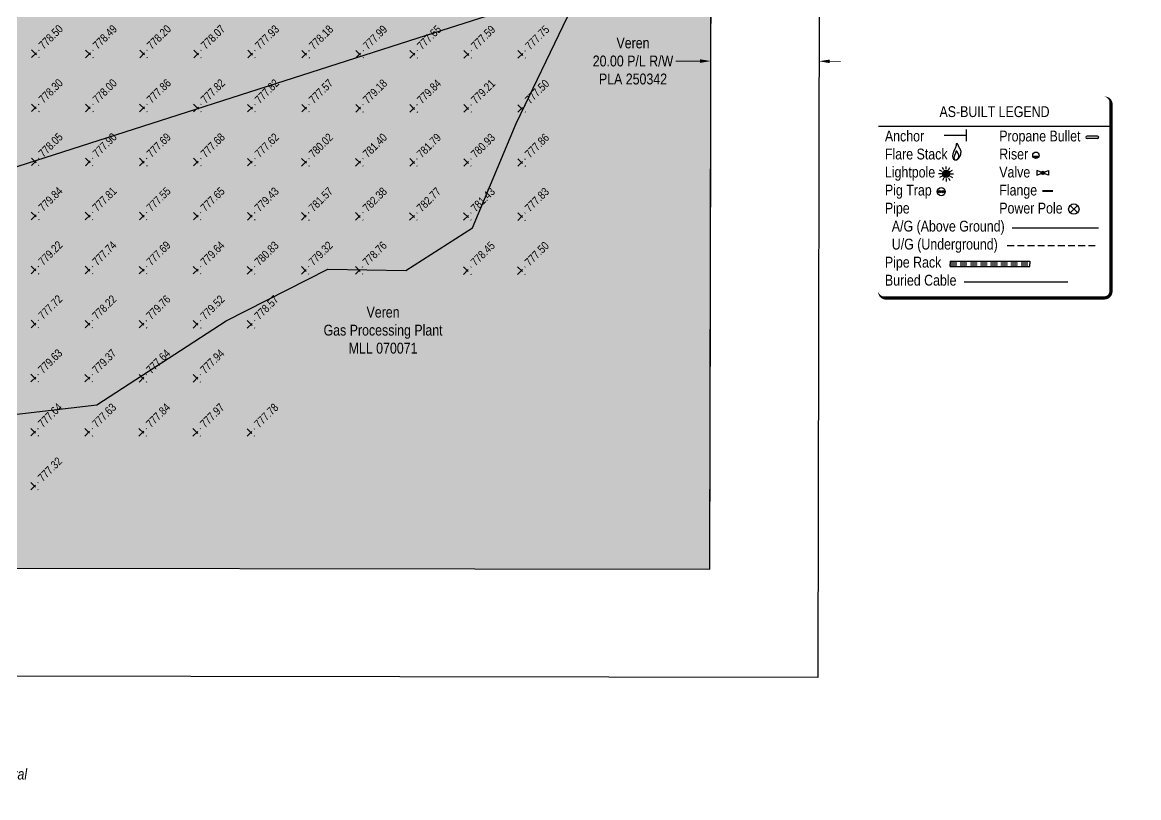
# Model space of a CAD drawing. Extents: x 491646 to 495416, y 6042083 to 6043807.
# Drawn here: x 494383 to 495416, y 6042168 to 6042886 of the extents above; entities that cross this region are included whole.
import ezdxf

# ---------------------------------------------------------------- set-up
doc = ezdxf.new("R2010")
doc.units = 0
doc.header["$LTSCALE"] = 5
doc.header["$PDMODE"] = 3
doc.header["$PDSIZE"] = 3.5
for name, pattern in [('DASHED4', [1.875, 1.25, -0.625]), ('foc-TIELINE', [1.875, 1.25, -0.625]), ('POWERLINE5', [7.8, 2.4, -0.6, 0.6, -0.6, 0.6, -0.6, 2.4]), ('UG_PIPE', [1.875, 1.25, -0.625])]:
    doc.linetypes.add(name, pattern=pattern)
doc.layers.get('Defpoints').update_dxf_attribs({"color": 9})
for name, color, linetype in [('AS-CABLE', 224, 'foc-CABLE'), ('AS-FENCE', 48, 'foc-FENCE'), ('AS-PIPE-UG', 44, 'UG_PIPE'), ('AS-POWER-EXISTING', 72, 'POWERLINE5'), ('AS-ROADS', 254, 'Continuous'), ('AS-SYMBOL', 7, 'Continuous'), ('C-RW', 13, 'Continuous'), ('CG-NOTES', 7, 'Continuous'), ('P-PROPOSED-H', 21, 'Continuous'), ('T-TIE', 201, 'foc-TIELINE'), ('T-WATER-T', 170, 'Continuous')]:
    doc.layers.add(name, color=color, linetype=linetype)
doc.layers.add('AS-PIPE-AG', color=7, linetype='Continuous', true_color=0x7d00fa)
doc.layers.add('AS-PIPE-RACK', color=7, linetype='Continuous', true_color=0xc48aff)
for name, color, linetype, lineweight in [('C-RW-T', 13, 'Continuous', 9), ('C-WS-T', 13, 'Continuous', 9), ('T-TIE-T', 201, 'Continuous', 18)]:
    doc.layers.add(name, color=color, linetype=linetype, lineweight=lineweight)
doc.styles.add('80CG', font='ARIALN.TTF', dxfattribs={"height": 10})
doc.styles.add('80L', font='ARIALN.TTF', dxfattribs={"height": 10})
doc.styles.add('ELEVATION', font='ARIALN.TTF', dxfattribs={"height": 2.5})
doc.styles.add('foc-LtypeFont', font='ARIALN.TTF', dxfattribs={"height": 7.35})
doc.linetypes.add('foc-CABLE', pattern='A,2,-1,["C",foc-LtypeFont,S=0.2,R=0,X=-0.625,Y=-0.75],-1.24,8', length=12.24)
doc.linetypes.add('foc-FENCE', pattern='A,10,-1,["X",foc-LtypeFont,S=0.2,R=0,X=-0.625,Y=-0.75],-1.24', length=12.24)
doc.dimstyles.new('Compass 5 000', dxfattribs={"dimscale": 5, "dimtxt": 9, "dimasz": 2, "dimexe": 0.2, "dimexo": 0.0625, "dimgap": 0.5, "dimtad": 0, "dimtih": 1, "dimtoh": 1, "dimzin": 0, "dimdsep": 46, "dimtxsty": '80CG', "dimcen": 0.1, "dimse1": 1, "dimse2": 1, "dimclrd": 256, "dimclrt": 256, "dimaunit": 1, "dimadec": 4, "dimazin": 0, "dimtfac": 0.06, "dimtofl": 0, "dimtmove": 0, "dimatfit": 1, "dimfxl": 0.2, "dimtolj": 1, "dimtzin": 0, "dimlwd": -1, "dimarcsym": 0})

# ---------------------------------------------------------------- blocks, each defined once
blk = doc.blocks.new('*D52')
at = {"layer": 'C-RW-T', "transparency": 16777216}
for p, q in [((495010.4, 6042849.7), (494987.9, 6042849.7)), ((495130.3, 6042849.5), (495140.3, 6042849.4))]:
    blk.add_line(p, q, dxfattribs=at)
for points in [[(495010.4, 6042851.3), (495010.4, 6042848), (495020.4, 6042849.7)], [(495130.3, 6042851.1), (495130.3, 6042847.8), (495120.3, 6042849.5)]]:
    blk.add_solid(points, dxfattribs=at)
at = {"layer": 'Defpoints', "color": 0, "transparency": 16777216}
for p in [(495020.4, 6042849.7), (495020.3, 6042843.2), (495120.3, 6042843)]:
    blk.add_point(p, dxfattribs=at)
at = {"layer": 'C-RW-T', "transparency": 16777216, "insert": (494948.3, 6042849.7), "char_height": 10, "attachment_point": 5, "style": '80CG'}
blk.add_mtext('\\A1;Veren\\P20.00 P/L R/W\\PPLA 250342', dxfattribs=at)

msp = doc.modelspace()

# ---------------------------------------------------------------- hatches: boundary and pattern name
msp.add_hatch(color=13).paths.add_polyline_path([(495323.986, 6042761.761), (495318.177, 6042761.76, 0.77459668)])
h = msp.add_hatch(color=13)
h.dxf.hatch_style = 1
edge = h.paths.add_edge_path()
edge.add_arc((495237.964, 6042745.324), 3.412, 0, 360)
at = {"layer": 'AS-ROADS'}
h = msp.add_hatch(color=256, dxfattribs=at)
h.dxf.hatch_style = 1
h.paths.add_polyline_path([(495416.122, 6043512.156), (495416.122, 6043554.565), (494110.862, 6043555.908), (494071.604, 6043496.336), (494065.784, 6043397.45), (494006.097, 6043349.284), (494011.19, 6043219.859), (493956.497, 6043207.909), (493882.29, 6043140.288), (493799.352, 6043063.215), (493734.372, 6042947.761), (493729.221, 6042900.696), (493740.258, 6042833.774), (493770.489, 6042689.418), (493796.277, 6042639.331), (493861.861, 6042570), (493889.997, 6042538.508), (494132.686, 6042494.506), (494452.23, 6042531.668), (494571.913, 6042609.476), (494666.033, 6042657.089), (494738.076, 6042655.928), (494799.661, 6042695.413), (494840.33, 6042791.801), (494891.667, 6042899.062), (494913.744, 6043060.484), (494931.261, 6043092.06), (494923.128, 6043253.482), (494870.839, 6043315.032), (494704.676, 6043398.646), (494629.147, 6043425.356), (494637.281, 6043485.744), (494673.303, 6043515.938)])
at = {"layer": 'AS-SYMBOL'}
h = msp.add_hatch(color=13, dxfattribs=at)
h.dxf.hatch_style = 1
h.paths.add_polyline_path([(495232.97, 6042728.931, 1), (495230.72, 6042728.931, 1)])
h = msp.add_hatch(color=13, dxfattribs=at)
h.dxf.hatch_style = 1
h.paths.add_polyline_path([(495233.978, 6042728.931, 1), (495236.228, 6042728.931, 1)])
at = {"layer": 'P-PROPOSED-H'}
h = msp.add_hatch(color=256, dxfattribs=at)
h.dxf.hatch_style = 1
edge = h.paths.add_edge_path()
edge.add_line((495019.455, 6042379.566), (495019.938, 6042629.435))
edge.add_line((495019.938, 6042629.435), (495021.403, 6043478.878))
edge.add_line((495021.403, 6043478.878), (494021.873, 6043480.428))
edge.add_line((494021.873, 6043480.428), (494021.778, 6043370.041))
edge.add_line((494021.778, 6043370.041), (494021.883, 6043369.983))
edge.add_arc((494119.014, 6042879.774), 499.739, 101.207434, 273.469934)
edge.add_line((494149.26, 6042380.95), (495019.455, 6042379.566))

# ---------------------------------------------------------------- linework, layer by layer
at = {"color": 1}
msp.add_line((495175.315, 6042789.393), (495390.444, 6042789.393), dxfattribs=at)
at = {"color": 13}
for p, q in [((495377.931, 6042780.371), (495368.331, 6042780.371)), ((495377.931, 6042777.971), (495368.331, 6042777.971)), ((495318.177, 6042761.76), (495323.986, 6042761.761)), ((495233.655, 6042745.324), (495231.069, 6042745.324)), ((495234.232, 6042747.478), (495231.993, 6042748.771)), ((495235.809, 6042749.055), (495234.516, 6042751.295)), ((495237.964, 6042749.633), (495237.964, 6042752.218)), ((495240.118, 6042749.055), (495241.411, 6042751.295)), ((495241.695, 6042747.478), (495243.935, 6042748.771)), ((495242.272, 6042745.324), (495244.858, 6042745.324)), ((495321.845, 6042748.402), (495321.845, 6042744.002)), ((495325.901, 6042746.78), (495321.845, 6042748.402)), ((495321.845, 6042744.002), (495325.901, 6042745.624)), ((495328.79, 6042746.78), (495332.846, 6042748.402)), ((495332.846, 6042744.002), (495328.79, 6042745.624)), ((495332.846, 6042748.402), (495332.846, 6042744.002)), ((495234.232, 6042743.17), (495231.993, 6042741.877)), ((495235.809, 6042741.592), (495234.516, 6042739.353)), ((495237.964, 6042741.015), (495237.964, 6042738.429)), ((495240.118, 6042741.592), (495241.411, 6042739.353)), ((495241.695, 6042743.17), (495243.935, 6042741.877))]:
    msp.add_line(p, q, dxfattribs=at)
at = {"color": 1, "flags": 128}
msp.add_lwpolyline([(495181.315, 6042630.621, 3, 3, 0), (495384.444, 6042630.621, 3, 3, 0.41421356), (495390.444, 6042636.621, 3, 3, 0), (495390.444, 6042810.675, 3, 0, 0.41421356), (495384.444, 6042816.675, 0, 0, 0), (495181.315, 6042816.675, 0, 0, 0.41421356), (495175.315, 6042810.675, 0, 0, 0), (495175.315, 6042636.621, 0, 3, 0.41421356)], format="xyseb", close=True, dxfattribs=at)
at = {"color": 13, "flags": 128}
for points in [[(495248.063, 6042758.32), (495247.861, 6042758.217), (495247.645, 6042758.131), (495247.42, 6042758.063), (495247.19, 6042758.013), (495246.958, 6042757.982), (495246.727, 6042757.971), (495246.503, 6042757.98), (495246.287, 6042758.012), (495246.084, 6042758.065), (495245.892, 6042758.142), (495245.712, 6042758.242), (495245.541, 6042758.365), (495245.379, 6042758.513), (495245.225, 6042758.685), (495245.078, 6042758.881), (495244.937, 6042759.103), (495244.801, 6042759.351), (495244.674, 6042759.624), (495244.558, 6042759.923), (495244.456, 6042760.249), (495244.372, 6042760.6), (495244.309, 6042760.979), (495244.27, 6042761.384), (495244.258, 6042761.816), (495244.276, 6042762.275), (495244.322, 6042762.753), (495244.392, 6042763.245), (495244.483, 6042763.743), (495244.593, 6042764.239), (495244.719, 6042764.728), (495244.857, 6042765.201), (495245.005, 6042765.652), (495245.16, 6042766.076), (495245.32, 6042766.476), (495245.485, 6042766.856), (495245.654, 6042767.222), (495245.825, 6042767.578), (495245.999, 6042767.931), (495246.174, 6042768.284), (495246.35, 6042768.642), (495246.525, 6042769.011), (495246.696, 6042769.388), (495246.862, 6042769.77), (495247.018, 6042770.157), (495247.163, 6042770.545), (495247.294, 6042770.933), (495247.408, 6042771.317), (495247.501, 6042771.696), (495247.574, 6042772.066), (495247.629, 6042772.419), (495247.672, 6042772.746), (495247.708, 6042773.036), (495247.743, 6042773.28), (495247.782, 6042773.47), (495247.83, 6042773.595), (495247.893, 6042773.646), (495247.974, 6042773.617), (495248.072, 6042773.516), (495248.184, 6042773.356), (495248.306, 6042773.149), (495248.434, 6042772.907), (495248.566, 6042772.641), (495248.698, 6042772.364), (495248.828, 6042772.089), (495248.951, 6042771.824), (495249.071, 6042771.569), (495249.188, 6042771.321), (495249.305, 6042771.077), (495249.423, 6042770.834), (495249.545, 6042770.588), (495249.672, 6042770.337), (495249.806, 6042770.077), (495249.949, 6042769.807), (495250.099, 6042769.529), (495250.252, 6042769.245), (495250.406, 6042768.96), (495250.558, 6042768.675), (495250.706, 6042768.396), (495250.847, 6042768.124), (495250.977, 6042767.864), (495251.094, 6042767.616), (495251.199, 6042767.382), (495251.29, 6042767.158), (495251.367, 6042766.943), (495251.43, 6042766.735), (495251.479, 6042766.532), (495251.513, 6042766.333), (495251.533, 6042766.135), (495251.538, 6042765.938), (495251.53, 6042765.74), (495251.513, 6042765.54), (495251.488, 6042765.337), (495251.459, 6042765.131), (495251.429, 6042764.921), (495251.399, 6042764.706), (495251.373, 6042764.486), (495251.353, 6042764.259), (495251.336, 6042764.026), (495251.318, 6042763.79), (495251.297, 6042763.55), (495251.269, 6042763.309), (495251.231, 6042763.068), (495251.18, 6042762.828), (495251.112, 6042762.59), (495251.025, 6042762.356), (495250.922, 6042762.125), (495250.805, 6042761.9), (495250.679, 6042761.68), (495250.546, 6042761.465), (495250.41, 6042761.258), (495250.275, 6042761.058), (495250.144, 6042760.865), (495250.019, 6042760.681), (495249.9, 6042760.504), (495249.785, 6042760.333), (495249.674, 6042760.167), (495249.564, 6042760.003), (495249.455, 6042759.841), (495249.345, 6042759.679), (495249.233, 6042759.516), (495249.116, 6042759.351), (495248.995, 6042759.186), (495248.866, 6042759.023), (495248.729, 6042758.865), (495248.582, 6042758.713), (495248.423, 6042758.57), (495248.251, 6042758.438)], [(495247.606, 6042758.175), (495247.492, 6042758.117), (495247.371, 6042758.069), (495247.246, 6042758.031), (495247.117, 6042758.003), (495246.987, 6042757.985), (495246.858, 6042757.979), (495246.732, 6042757.985), (495246.611, 6042758.002), (495246.497, 6042758.032), (495246.39, 6042758.075), (495246.289, 6042758.131), (495246.193, 6042758.2), (495246.103, 6042758.283), (495246.016, 6042758.379), (495245.934, 6042758.489), (495245.855, 6042758.614), (495245.779, 6042758.752), (495245.708, 6042758.905), (495245.643, 6042759.073), (495245.586, 6042759.255), (495245.538, 6042759.452), (495245.503, 6042759.664), (495245.481, 6042759.891), (495245.475, 6042760.133), (495245.485, 6042760.39), (495245.51, 6042760.658), (495245.55, 6042760.933), (495245.601, 6042761.212), (495245.663, 6042761.49), (495245.733, 6042761.763), (495245.81, 6042762.028), (495245.893, 6042762.281), (495245.98, 6042762.518), (495246.069, 6042762.742), (495246.162, 6042762.955), (495246.256, 6042763.16), (495246.352, 6042763.36), (495246.45, 6042763.557), (495246.548, 6042763.755), (495246.646, 6042763.956), (495246.744, 6042764.162), (495246.84, 6042764.373), (495246.933, 6042764.587), (495247.02, 6042764.804), (495247.102, 6042765.021), (495247.175, 6042765.238), (495247.238, 6042765.453), (495247.291, 6042765.666), (495247.331, 6042765.873), (495247.362, 6042766.071), (495247.386, 6042766.253), (495247.407, 6042766.416), (495247.426, 6042766.553), (495247.448, 6042766.659), (495247.475, 6042766.729), (495247.51, 6042766.757), (495247.556, 6042766.741), (495247.611, 6042766.685), (495247.673, 6042766.595), (495247.741, 6042766.479), (495247.813, 6042766.343), (495247.887, 6042766.195), (495247.961, 6042766.04), (495248.034, 6042765.886), (495248.103, 6042765.737), (495248.17, 6042765.594), (495248.236, 6042765.456), (495248.301, 6042765.319), (495248.367, 6042765.183), (495248.435, 6042765.045), (495248.506, 6042764.904), (495248.582, 6042764.759), (495248.662, 6042764.608), (495248.746, 6042764.452), (495248.831, 6042764.293), (495248.918, 6042764.133), (495249.003, 6042763.974), (495249.086, 6042763.817), (495249.164, 6042763.665), (495249.237, 6042763.519), (495249.303, 6042763.381), (495249.362, 6042763.249), (495249.413, 6042763.124), (495249.456, 6042763.004), (495249.491, 6042762.887), (495249.519, 6042762.774), (495249.538, 6042762.662), (495249.549, 6042762.552), (495249.551, 6042762.441), (495249.547, 6042762.33), (495249.537, 6042762.218), (495249.524, 6042762.105), (495249.507, 6042761.989), (495249.49, 6042761.872), (495249.474, 6042761.751), (495249.459, 6042761.628), (495249.448, 6042761.501), (495249.438, 6042761.37), (495249.428, 6042761.238), (495249.417, 6042761.104), (495249.401, 6042760.969), (495249.38, 6042760.834), (495249.351, 6042760.699), (495249.313, 6042760.566), (495249.264, 6042760.435), (495249.206, 6042760.306), (495249.141, 6042760.18), (495249.07, 6042760.056), (495248.996, 6042759.936), (495248.92, 6042759.82), (495248.844, 6042759.708), (495248.771, 6042759.6), (495248.701, 6042759.497), (495248.634, 6042759.398), (495248.57, 6042759.302), (495248.508, 6042759.209), (495248.446, 6042759.117), (495248.385, 6042759.027), (495248.323, 6042758.936), (495248.26, 6042758.845), (495248.195, 6042758.752), (495248.127, 6042758.66), (495248.055, 6042758.569), (495247.978, 6042758.48), (495247.896, 6042758.395), (495247.807, 6042758.315), (495247.711, 6042758.241)]]:
    msp.add_lwpolyline(points, close=True, dxfattribs=at)
at = {"color": 13, "const_width": 2, "flags": 128}
msp.add_lwpolyline([(495326.941, 6042729.439), (495331.941, 6042729.439), (495336.941, 6042729.439)], dxfattribs=at)
at = {"color": 13}
for centre, radius in [((495321.082, 6042762.511), 3), ((495237.964, 6042745.324), 3.412), ((495327.345, 6042746.202), 1.556), ((495327.345, 6042746.202), 0.55)]:
    msp.add_circle(centre, radius, dxfattribs=at)
for centre, start, end in [((495368.331, 6042779.171), 90, 270), ((495377.931, 6042779.171), 270, 90)]:
    msp.add_arc(centre, 1.2, start, end, dxfattribs=at)
at = {"layer": 'AS-CABLE', "flags": 128}
msp.add_lwpolyline([(495254.583, 6042645.421), (495350.47, 6042645.421)], dxfattribs=at)
at = {"layer": 'AS-FENCE', "flags": 128}
for points in [[(494977.188, 6043078.523), (494871.943, 6043006.903), (494847.893, 6042902.363), (494756.938, 6042873.388), (494354.938, 6042744.518), (494354.433, 6042759.203)], [(494763.463, 6042875.333), (494756.928, 6042873.373)]]:
    msp.add_lwpolyline(points, dxfattribs=at)
at = {"layer": 'AS-PIPE-AG', "flags": 128}
msp.add_lwpolyline([(495299.071, 6042695.471), (495379.071, 6042695.471)], dxfattribs=at)
at = {"layer": 'AS-PIPE-RACK', "linetype": 'Continuous'}
for p, q in [((495241.639, 6042664.686), (495241.639, 6042662.186)), ((495241.639, 6042664.686), (495315.52, 6042664.686)), ((495241.639, 6042659.686), (495241.639, 6042662.186)), ((495315.52, 6042664.686), (495315.52, 6042662.186)), ((495315.52, 6042659.686), (495315.52, 6042662.186)), ((495241.639, 6042659.686), (495315.52, 6042659.686))]:
    msp.add_line(p, q, dxfattribs=at)
at = {"layer": 'AS-PIPE-RACK', "linetype": 'DASHED4'}
for p, q in [((495241.639, 6042663.186), (495315.52, 6042663.186)), ((495241.639, 6042661.186), (495315.52, 6042661.186))]:
    msp.add_line(p, q, dxfattribs=at)
at = {"layer": 'AS-PIPE-UG', "flags": 128}
msp.add_lwpolyline([(495294.612, 6042679.145), (495378.986, 6042679.145)], dxfattribs=at)
at = {"layer": 'AS-POWER-EXISTING', "linetype": 'Continuous'}
for p, q in [((495359.611, 6042709.464), (495352.747, 6042716.175)), ((495352.747, 6042709.387), (495359.611, 6042716.097))]:
    msp.add_line(p, q, dxfattribs=at)
msp.add_circle((495356.141, 6042712.781), 4.8, dxfattribs=at)
at = {"layer": 'AS-ROADS', "flags": 128}
msp.add_lwpolyline([(494132.686, 6042494.506), (494452.23, 6042531.668), (494571.913, 6042609.476), (494666.033, 6042657.089), (494738.076, 6042655.928), (494799.661, 6042695.413), (494840.33, 6042791.801), (494891.667, 6042899.062), (494913.744, 6043060.484), (494931.261, 6043092.06), (494923.128, 6043253.482), (494870.839, 6043315.032), (494704.676, 6043398.646), (494629.147, 6043425.356), (494637.281, 6043485.744), (494673.303, 6043515.938), (495416.122, 6043512.156)], dxfattribs=at)
at = {"layer": 'AS-SYMBOL', "color": 72}
msp.add_line((495256.786, 6042775.502), (495256.786, 6042786.502), dxfattribs=at)
at = {"layer": 'AS-SYMBOL', "color": 72, "flags": 128}
msp.add_lwpolyline([(495236.161, 6042781.002), (495256.786, 6042781.002)], dxfattribs=at)
at = {"layer": 'AS-SYMBOL', "color": 13}
for centre, radius in [((495233.474, 6042728.907), 3.75), ((495231.845, 6042728.931), 1.125), ((495235.103, 6042728.931), 1.125)]:
    msp.add_circle(centre, radius, dxfattribs=at)
at = {"layer": 'C-RW', "flags": 128}
msp.add_lwpolyline([(494021.883, 6043369.983, 0.93465875), (494149.26, 6042380.95), (495019.455, 6042379.566), (495019.938, 6042629.435), (495021.403, 6043478.878), (494021.873, 6043480.428), (494021.778, 6043370.041)], format="xyb", dxfattribs=at)
at = {"layer": 'C-RW'}
msp.add_lwpolyline([(493619.955, 6043362.235), (493619.276, 6042881.183, 0.43290207), (494149.26, 6042380.95), (495019.455, 6042379.566), (495020.6, 6042972.705), (494871.045, 6042972.62), (494870.988, 6043072.568), (495120.741, 6043072.71), (495119.21, 6042279.459), (494152.067, 6042280.998, -0.43125858), (493519.328, 6042881.391), (493520.007, 6043362.235)], format="xyb", dxfattribs=at)
at = {"layer": 'T-TIE'}
for p in [(494395.398, 6042856.433, 3892.5), (494445.398, 6042856.333, 3892.45), (494495.398, 6042856.283, 3891), (494545.398, 6042856.233, 3890.35), (494595.398, 6042856.133, 3889.65), (494645.398, 6042856.083, 3890.9), (494695.398, 6042856.033, 3889.95), (494745.398, 6042855.933, 3888.25), (494795.398, 6042855.883, 3887.95), (494845.398, 6042855.833, 3888.75), (494395.298, 6042806.433, 3891.5), (494445.298, 6042806.333, 3890), (494495.298, 6042806.283, 3889.3), (494545.298, 6042806.233, 3889.1), (494595.298, 6042806.133, 3889.1), (494645.298, 6042806.083, 3887.85), (494695.298, 6042806.033, 3895.9), (494745.298, 6042805.933, 3899.2), (494795.298, 6042805.883, 3896.05), (494845.298, 6042805.833, 3887.5), (494395.198, 6042756.433, 3890.25), (494445.198, 6042756.333, 3889.5), (494495.198, 6042756.283, 3888.45), (494545.198, 6042756.233, 3888.4), (494595.198, 6042756.133, 3888.1), (494645.198, 6042756.083, 3900.1), (494695.198, 6042756.033, 3907), (494745.198, 6042755.933, 3908.95), (494795.198, 6042755.883, 3904.65), (494845.198, 6042755.833, 3889.3), (494395.098, 6042706.433, 3899.2), (494445.098, 6042706.333, 3889.05), (494495.098, 6042706.283, 3887.75), (494545.098, 6042706.233, 3888.25), (494595.098, 6042706.133, 3897.15), (494645.098, 6042706.083, 3907.85), (494695.098, 6042706.033, 3911.9), (494745.098, 6042705.933, 3913.85), (494795.098, 6042705.883, 3907.15), (494845.098, 6042705.833, 3889.15), (494394.998, 6042656.433, 3896.1), (494444.998, 6042656.333, 3888.7), (494494.998, 6042656.283, 3888.45), (494544.998, 6042656.233, 3898.2), (494594.998, 6042656.133, 3904.15), (494644.998, 6042656.083, 3896.6), (494694.998, 6042656.033, 3893.8), (494794.998, 6042655.883, 3892.25), (494844.998, 6042655.833, 3887.5), (494394.898, 6042606.433, 3888.6), (494444.898, 6042606.333, 3891.1), (494494.898, 6042606.283, 3898.8), (494544.898, 6042606.233, 3897.6), (494594.898, 6042606.133, 3892.85), (494394.798, 6042556.433, 3898.15), (494444.798, 6042556.333, 3896.85), (494494.798, 6042556.283, 3888.2), (494544.798, 6042556.233, 3889.7), (494394.698, 6042506.433, 3888.2), (494444.698, 6042506.333, 3888.15), (494494.698, 6042506.283, 3889.2), (494544.698, 6042506.233, 3889.85), (494594.698, 6042506.133, 3888.9), (494394.598, 6042456.433, 3886.6)]:
    msp.add_point(p, dxfattribs=at)

# ---------------------------------------------------------------- texts
at = {"insert": (495225.348, 6042807.908), "char_height": 10, "attachment_point": 1, "style": '80L'}
msp.add_mtext_dynamic_manual_height_columns('\\pxqc;AS-BUILT LEGEND', width=114.82982, gutter_width=45, heights=[0], dxfattribs=at)
at = {"layer": 'C-WS-T', "insert": (494661.991, 6042622.449), "char_height": 9.99481, "attachment_point": 1, "style": '80L'}
msp.add_mtext_dynamic_manual_height_columns('\\pxqc;Veren\\PGas Processing Plant\\PMLL 070071', width=110.14513, gutter_width=49.974, heights=[0], dxfattribs=at)
at = {"layer": 'CG-NOTES', "char_height": 10, "attachment_point": 1, "style": '80L'}
for s, insert, width in [('Anchor\\PFlare Stack\\PLightpole\\PPig Trap\\PPipe\\P  A/G (Above Ground)\\P  U/G (Underground)\\PPipe Rack\\PBuried Cable', (495181.359, 6042785.357), 110.20914), ('Propane Bullet\\PRiser\\PValve\\PFlange\\PPower Pole', (495287.158, 6042785.357), 85.18186)]:
    msp.add_mtext(s, dxfattribs=dict(at, insert=insert, width=width))
at = {"layer": 'T-TIE-T', "char_height": 7.5, "width": 26, "attachment_point": 1, "rotation": 44.999991, "style": 'ELEVATION'}
for s, insert in [('778.50', (494397.751, 6042865.418)), ('778.49', (494447.751, 6042865.318)), ('778.20', (494497.751, 6042865.268)), ('778.07', (494547.751, 6042865.218)), ('777.93', (494597.751, 6042865.118)), ('778.18', (494647.751, 6042865.068)), ('777.99', (494697.751, 6042865.018)), ('777.59', (494797.751, 6042864.868)), ('777.75', (494847.751, 6042864.818)), ('778.30', (494397.651, 6042815.418)), ('778.00', (494447.651, 6042815.318)), ('777.86', (494497.651, 6042815.268)), ('777.57', (494647.651, 6042815.068)), ('779.18', (494697.651, 6042815.018)), ('779.84', (494747.651, 6042814.918)), ('779.21', (494797.651, 6042814.868)), ('777.50', (494847.651, 6042814.818)), ('778.05', (494397.551, 6042765.418)), ('777.69', (494497.551, 6042765.268)), ('777.68', (494547.551, 6042765.218)), ('777.62', (494597.551, 6042765.118)), ('780.02', (494647.551, 6042765.068)), ('781.40', (494697.551, 6042765.018)), ('781.79', (494747.551, 6042764.918)), ('780.93', (494797.551, 6042764.868)), ('777.86', (494847.551, 6042764.818)), ('779.84', (494397.451, 6042715.418)), ('777.55', (494497.451, 6042715.268)), ('777.65', (494547.451, 6042715.218)), ('781.57', (494647.451, 6042715.068)), ('777.81', (494447.451, 6042715.318)), ('779.43', (494597.451, 6042715.118)), ('782.38', (494697.451, 6042715.018)), ('782.77', (494747.451, 6042714.918)), ('781.43', (494797.451, 6042714.868)), ('777.83', (494847.451, 6042714.818)), ('779.22', (494397.351, 6042665.418)), ('777.74', (494447.351, 6042665.318)), ('777.69', (494497.351, 6042665.268)), ('779.64', (494547.351, 6042665.218)), ('780.83', (494597.351, 6042665.118)), ('779.32', (494647.351, 6042665.068)), ('778.76', (494697.351, 6042665.018)), ('778.45', (494797.351, 6042664.868)), ('777.50', (494847.351, 6042664.818)), ('777.72', (494397.251, 6042615.418)), ('778.22', (494447.251, 6042615.318)), ('779.76', (494497.251, 6042615.268)), ('779.52', (494547.251, 6042615.218)), ('778.57', (494597.251, 6042615.118)), ('779.63', (494397.151, 6042565.418)), ('779.37', (494447.151, 6042565.318)), ('777.64', (494497.151, 6042565.268)), ('777.94', (494547.151, 6042565.218)), ('777.64', (494397.051, 6042515.418)), ('777.63', (494447.051, 6042515.318)), ('777.84', (494497.051, 6042515.268)), ('777.97', (494547.051, 6042515.218)), ('777.78', (494597.051, 6042515.118)), ('777.32', (494396.951, 6042465.418))]:
    msp.add_mtext(s, dxfattribs=dict(at, insert=insert))
at = {"layer": 'T-TIE-T', "char_height": 7.5, "width": 26, "attachment_point": 1, "rotation": 44.999991, "style": 'ELEVATION', "bg_fill": 1, "box_fill_scale": 1.1, "bg_fill_color": 254, "bg_fill_transparency": 0}
for s, insert in [('777.65', (494747.751, 6042864.918)), ('777.82', (494547.651, 6042815.218)), ('777.82', (494597.651, 6042815.118)), ('777.90', (494447.551, 6042765.318))]:
    msp.add_mtext(s, dxfattribs=dict(at, insert=insert))
at = {"layer": 'T-WATER-T', "insert": (494332.092, 6042195.102), "char_height": 9.99479, "attachment_point": 1, "style": '80L'}
msp.add_mtext_dynamic_manual_height_columns('\\pxqc;{\\fArial Narrow|b0|i1|c0|p34;Ephemeral \\PDraw}', width=55.95077, gutter_width=250, heights=[0], dxfattribs=at)

# ---------------------------------------------------------------- dimensions: what is measured, and where the dimension line sits
at = {"layer": 'C-RW-T'}
dim = msp.add_linear_dim(base=(495020.362, 6042849.663), p1=(495120.298, 6042843.003), p2=(495020.35, 6042843.196), angle=179.889505, text='Veren\\P20.00 P/L R/W\\PPLA 250342', dimstyle='Compass 5 000', dxfattribs=at)
dim.commit()
dim.dimension.update_dxf_attribs({"geometry": '*D52', "text_midpoint": (494948.34, 6042849.726), "dimtype": 161})

doc.saveas('drawing.dxf')
